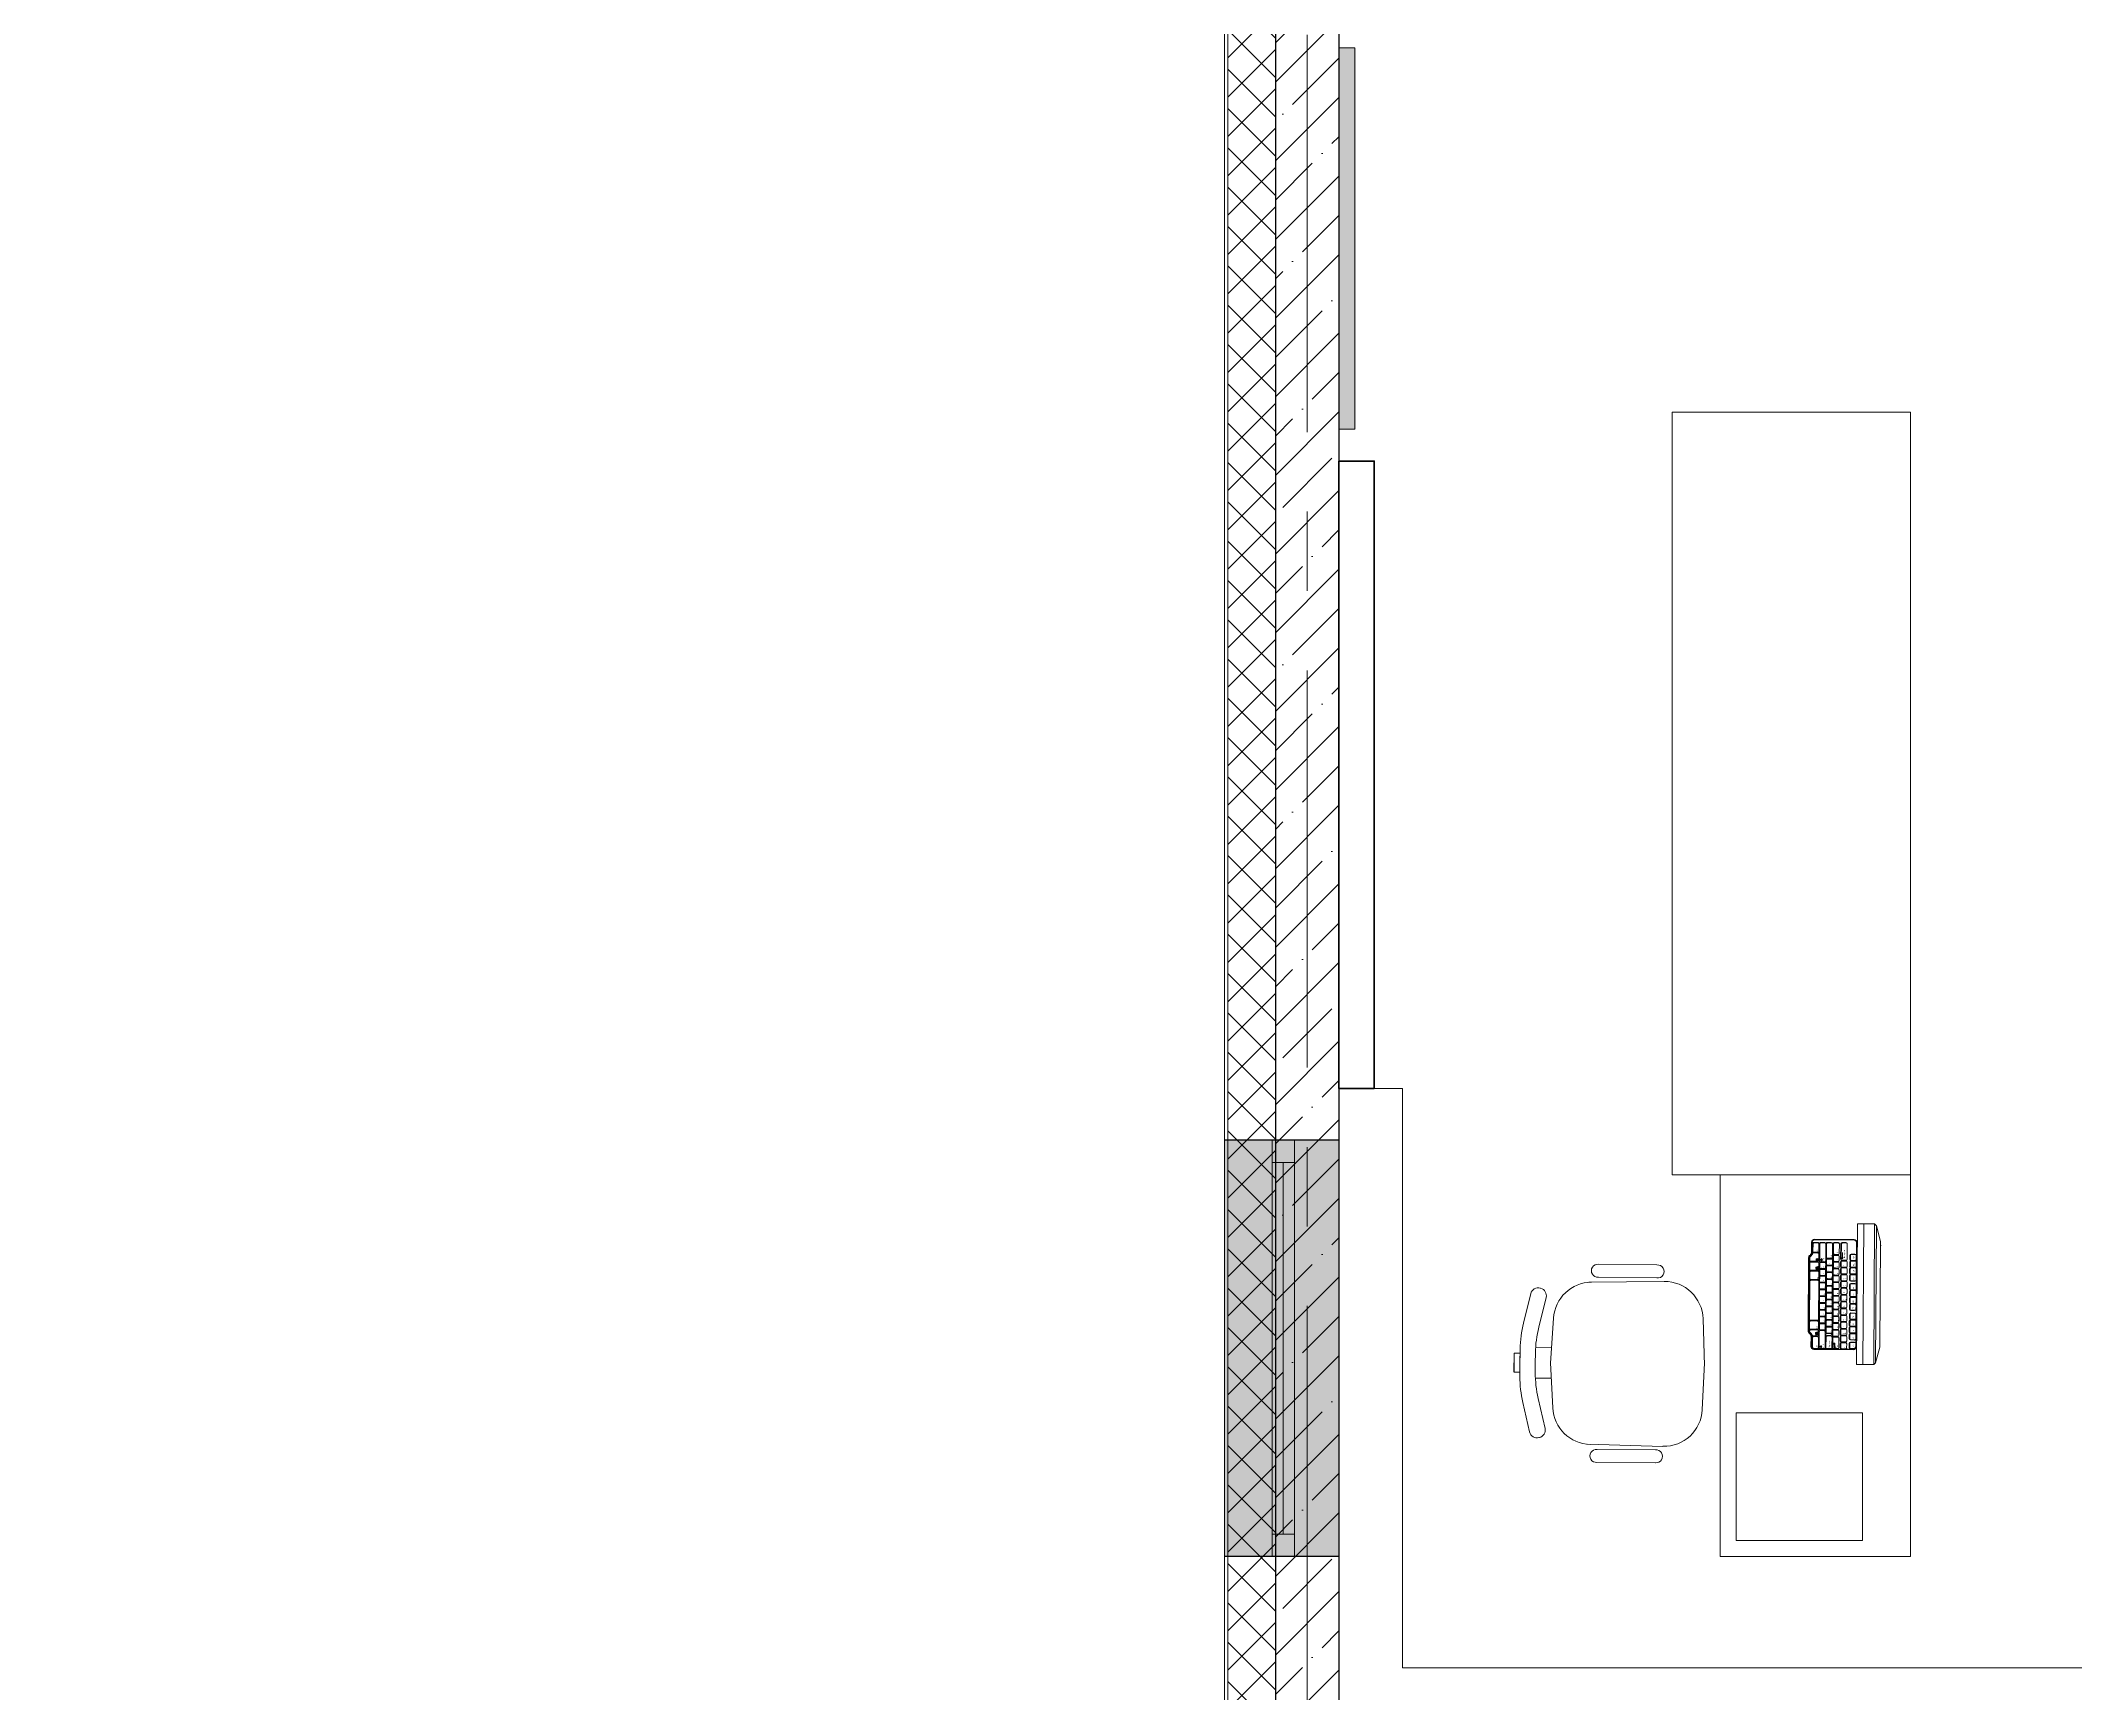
# Model space of a CAD drawing. Header units: millimetres. Extents: x -13407 to 95998, y -2719 to 109387.
# Drawn here: x 51530 to 57932, y 112 to 5313 of the extents above; entities that cross this region are included whole.
import ezdxf

# ---------------------------------------------------------------- set-up
doc = ezdxf.new("R2010")
doc.units = ezdxf.units.MM
doc.linetypes.add('CENTER', pattern=[2, 1.25, -0.25, 0.25, -0.25])
for name, color, linetype, lineweight in [('_ТХ_мебель передв', 250, 'Continuous', 13), ('АР_Навесной фасад', 5, 'Continuous', 5), ('АР_Окна БЛОК', 250, 'Continuous', 13), ('АР_Оси', 193, 'Continuous', 9), ('АР_Подоконники', 163, 'Continuous', 9), ('АР_Сущ Несущая стена', 202, 'Continuous', 30), ('АР_Утеплитель', 250, 'Continuous', 9), ('АР_Штриховка монолит', 250, 'Continuous', 9), ('ТХ_мебель передв', 250, 'Continuous', 13), ('ТХ_обор_комп принт', 30, 'Continuous', 13), ('ТХ_ОСНОВНОЙ', 103, 'Continuous', 25)]:
    doc.layers.add(name, color=color, linetype=linetype, lineweight=lineweight)
doc.layers.get('ТХ_ОСНОВНОЙ').off()
doc.styles.add('Arial 200', font='arial.ttf', dxfattribs={"height": 500})
doc.styles.add('SIMPLEX', font='simplex.shx', dxfattribs={"width": 0.85, "oblique": 7})

# ---------------------------------------------------------------- blocks, each defined once
blk = doc.blocks.new('*U199')
h = blk.add_hatch(color=253)
h.dxf.hatch_style = 1
h.paths.add_polyline_path([(-1310, -140), (0, -140), (0, 220), (-1310, 220)])
at = {"color": 253, "lineweight": 30}
for p, q in [((-1310, -140), (-1310, 220)), ((0, -140), (0, 220))]:
    blk.add_line(p, q, dxfattribs=at)
at = {"color": 253}
for p, q in [((0, 220), (-1310, 220)), ((-1310, 70), (0, 70)), ((-1240, 0), (-1240, 70)), ((-70, 0), (-70, 70)), ((-1310, 0), (0, 0)), ((-1240, 35), (-70, 35)), ((-1310, -140), (0, -140)), ((-1310, -140), (-1310, -140)), ((-1310, -140), (-1310, -140)), ((0, -140), (0, -140)), ((0, -140), (0, -140))]:
    blk.add_line(p, q, dxfattribs=at)
blk = doc.blocks.new('KEY')
at = {"color": 253}
for p, q in [((-0.2, 0), (0.2, 0)), ((-0.34, -0.54), (-0.34, -0.14)), ((-0.31, -0.5), (-0.31, -0.11)), ((-0.2, -0.61), (0.2, -0.61)), ((-0.2, -0.68), (0.2, -0.68)), ((0.31, -0.5), (0.31, -0.11)), ((0.34, -0.54), (0.34, -0.14))]:
    blk.add_line(p, q, dxfattribs=at)
for centre, radius, start, end in [((0.2, -0.11), 0.109, 360, 90), ((0.2, -0.14), 0.141, 360, 90), ((-0.2, -0.14), 0.141, 90, 180), ((-0.2, -0.54), 0.141, 180, 270), ((-0.2, -0.11), 0.109, 90, 180), ((-0.2, -0.5), 0.109, 180, 270), ((0.2, -0.5), 0.109, 270, 360), ((0.2, -0.54), 0.141, 270, 360)]:
    blk.add_arc(centre, radius, start, end, dxfattribs=at)
blk = doc.blocks.new('рншнглнг8л')
h = blk.add_hatch(color=253)
h.paths.add_polyline_path([(-575895.8, 55186.1), (-575892.8, 55184.3), (-575895.8, 55184.3)])
h.paths.add_polyline_path([(-575895.8, 55184.3), (-575892.8, 55184.3), (-575895.8, 55182.5)])
h = blk.add_hatch(color=253)
h.paths.add_polyline_path([(-575624.1, 55162.2), (-575627.2, 55160.4), (-575624.1, 55160.4)])
h.paths.add_polyline_path([(-575624.1, 55160.4), (-575627.2, 55160.4), (-575624.1, 55158.6)])
h = blk.add_hatch(color=253)
h.paths.add_polyline_path([(-575615.7, 55164.4), (-575612.7, 55162.7), (-575615.7, 55162.7)])
h.paths.add_polyline_path([(-575615.7, 55162.7), (-575612.7, 55162.7), (-575615.7, 55160.9)])
at = {"color": 253}
for p, q in [((-575997.1, 55290.7), (-576002.8, 55285.1)), ((-575559.9, 55285.1), (-576002.8, 55285.1)), ((-576002.8, 55285.1), (-576002.8, 55230.9)), ((-575559.9, 55250.9), (-576002.8, 55250.9)), ((-575947.2, 55303.5), (-575997.1, 55290.7)), ((-575565.6, 55290.7), (-575997.1, 55290.7)), ((-575615.4, 55303.5), (-575947.2, 55303.5)), ((-575565.6, 55290.7), (-575615.4, 55303.5)), ((-575559.9, 55285.1), (-575565.6, 55290.7)), ((-575559.9, 55230.9), (-575559.9, 55285.1)), ((-576002.8, 55230.9), (-575559.9, 55230.9)), ((-575953.4, 55096.7), (-575953.4, 55220.6)), ((-575951.4, 55096.7), (-575951.4, 55220.6)), ((-575616.2, 55228.2), (-575943.8, 55228.2)), ((-575943.3, 55183.3), (-575943.3, 55195.4)), ((-575942.4, 55184.3), (-575942.4, 55196.3)), ((-575891.1, 55199.6), (-575939, 55199.6)), ((-575895.8, 55182.5), (-575895.8, 55186.1)), ((-575895.8, 55186.1), (-575892.8, 55184.3)), ((-575887.8, 55184.3), (-575887.8, 55196.3)), ((-575886.8, 55183.3), (-575886.8, 55195.4)), ((-575630.1, 55211.8), (-575630.1, 55223.9)), ((-575629.1, 55212.8), (-575629.1, 55224.8)), ((-575625.8, 55228.2), (-575616.1, 55228.2)), ((-575625.8, 55209.5), (-575613.7, 55209.5)), ((-575625.8, 55207.5), (-575613.7, 55207.5)), ((-575610.4, 55212.8), (-575610.4, 55222.5)), ((-575609.4, 55211.8), (-575609.4, 55221.5)), ((-575608.6, 55096.7), (-575608.6, 55220.6)), ((-575606.7, 55096.7), (-575606.7, 55220.6)), ((-575943.3, 55158.3), (-575943.3, 55170.4)), ((-575943.3, 55136.9), (-575943.3, 55149)), ((-575943.3, 55115.5), (-575943.3, 55127.6)), ((-575942.4, 55159.3), (-575942.4, 55171.3)), ((-575942.4, 55137.9), (-575942.4, 55149.9)), ((-575942.4, 55116.5), (-575942.4, 55128.5)), ((-575891.1, 55180.9), (-575939, 55180.9)), ((-575891.1, 55179), (-575939, 55179)), ((-575908.9, 55174.7), (-575939, 55174.7)), ((-575908.9, 55156), (-575939, 55156)), ((-575908.9, 55154), (-575939, 55154)), ((-575897.2, 55153.3), (-575939, 55153.3)), ((-575897.2, 55134.5), (-575939, 55134.5)), ((-575897.2, 55132.6), (-575939, 55132.6)), ((-575886.1, 55131.9), (-575939, 55131.9)), ((-575892.8, 55184.3), (-575912.1, 55184.3)), ((-575905.6, 55159.3), (-575905.6, 55171.3)), ((-575904.7, 55158.3), (-575904.7, 55170.4)), ((-575892.8, 55184.3), (-575895.8, 55182.5)), ((-575893.9, 55137.9), (-575893.9, 55149.9)), ((-575892.9, 55136.9), (-575892.9, 55149)), ((-575888.8, 55121.7), (-575892.5, 55118.4)), ((-575885, 55118.4), (-575888.8, 55121.7)), ((-575882.8, 55116.5), (-575882.8, 55128.5)), ((-575881.9, 55115.5), (-575881.9, 55127.6)), ((-575667, 55115.5), (-575667, 55127.6)), ((-575666.1, 55116.5), (-575666.1, 55128.5)), ((-575612.9, 55131.9), (-575662.7, 55131.9)), ((-575656.6, 55136.9), (-575656.6, 55149)), ((-575612.9, 55153.3), (-575652.3, 55153.3)), ((-575612.9, 55132.6), (-575652.3, 55132.6)), ((-575650.4, 55136.9), (-575650.4, 55149)), ((-575649.5, 55137.9), (-575649.5, 55149.9)), ((-575647, 55158.3), (-575647, 55170.4)), ((-575646.1, 55159.3), (-575646.1, 55171.3)), ((-575612.9, 55134.5), (-575646.1, 55134.5)), ((-575612.9, 55174.7), (-575642.8, 55174.7)), ((-575612.9, 55156), (-575642.8, 55156)), ((-575612.9, 55154), (-575642.8, 55154)), ((-575627.2, 55162.5), (-575627.2, 55158.5)), ((-575624.1, 55162.2), (-575627.2, 55160.4)), ((-575627.2, 55160.4), (-575613.4, 55160.4)), ((-575627.2, 55160.4), (-575624.1, 55158.6)), ((-575612.7, 55162.7), (-575626.8, 55162.7)), ((-575624.1, 55158.6), (-575624.1, 55162.2)), ((-575615.5, 55121.7), (-575619.2, 55118.4)), ((-575615.7, 55160.9), (-575615.7, 55164.4)), ((-575615.7, 55164.4), (-575612.7, 55162.7)), ((-575612.7, 55162.7), (-575615.7, 55160.9)), ((-575611.8, 55118.4), (-575615.5, 55121.7)), ((-575612.7, 55160.6), (-575612.7, 55164.9)), ((-575609.6, 55159.3), (-575609.6, 55171.3)), ((-575609.6, 55137.9), (-575609.6, 55149.9)), ((-575609.6, 55116.5), (-575609.6, 55128.5)), ((-575608.6, 55158.3), (-575608.6, 55170.4)), ((-575608.6, 55136.9), (-575608.6, 55149)), ((-575608.6, 55115.5), (-575608.6, 55127.6)), ((-575943.8, 55089.1), (-575911.8, 55089.1)), ((-575943.8, 55087.2), (-575911.8, 55087.2)), ((-575943.3, 55094.1), (-575943.3, 55106.2)), ((-575942.4, 55095.1), (-575942.4, 55107.1)), ((-575886.1, 55113.1), (-575939, 55113.1)), ((-575886.1, 55111.2), (-575939, 55111.2)), ((-575916.1, 55110.5), (-575939, 55110.5)), ((-575916.1, 55091.7), (-575939, 55091.7)), ((-575916.1, 55089.8), (-575939, 55089.8)), ((-575912.7, 55095.1), (-575912.7, 55107.1)), ((-575911.8, 55094.1), (-575911.8, 55106.2)), ((-575911.2, 55091.1), (-575911.2, 55106.2)), ((-575910.2, 55092.8), (-575910.2, 55107.1)), ((-575887.5, 55110.5), (-575906.9, 55110.5)), ((-575887.5, 55082.3), (-575895.6, 55082.3)), ((-575887.5, 55080.3), (-575895.6, 55080.3)), ((-575664.5, 55080), (-575895.6, 55080)), ((-575664.5, 55078.1), (-575895.6, 55078.1)), ((-575890.9, 55106.4), (-575893.2, 55105.3)), ((-575893.2, 55105.3), (-575892.3, 55105.1)), ((-575892.3, 55105.1), (-575893.1, 55104)), ((-575892.8, 55103.7), (-575893.1, 55104)), ((-575892.8, 55103.7), (-575891.9, 55104.8)), ((-575892.5, 55118.4), (-575889.6, 55118.6)), ((-575891.9, 55104.8), (-575891.5, 55104.1)), ((-575886.3, 55108.9), (-575891.8, 55108.9)), ((-575891.8, 55108.9), (-575891.8, 55101.7)), ((-575886.3, 55107.2), (-575891.8, 55107.2)), ((-575886.3, 55105.5), (-575891.8, 55105.5)), ((-575891.8, 55101.7), (-575886.3, 55101.7)), ((-575891.5, 55104.1), (-575890.9, 55106.4)), ((-575887.1, 55108.1), (-575890.9, 55108.1)), ((-575887.1, 55106.4), (-575890.9, 55106.4)), ((-575887.1, 55104.6), (-575890.9, 55104.6)), ((-575887.1, 55102.9), (-575890.9, 55102.9)), ((-575889.6, 55118.6), (-575889.6, 55114.7)), ((-575887.9, 55114.7), (-575889.6, 55114.7)), ((-575887.9, 55114.7), (-575887.9, 55118.6)), ((-575887.9, 55118.6), (-575885, 55118.4)), ((-575886.3, 55101.7), (-575886.3, 55108.9)), ((-575884.2, 55085.6), (-575884.2, 55107.1)), ((-575883.3, 55084.6), (-575883.3, 55106.2)), ((-575882.6, 55084.7), (-575882.6, 55106.2)), ((-575881.6, 55085.6), (-575881.6, 55107.1)), ((-575859, 55110.5), (-575878.3, 55110.5)), ((-575859, 55082.3), (-575878.3, 55082.3)), ((-575859, 55080.4), (-575878.3, 55080.4)), ((-575868.2, 55108.4), (-575865.8, 55101.7)), ((-575863.9, 55108.4), (-575861.4, 55101.7)), ((-575857.1, 55101.7), (-575859.5, 55108.4)), ((-575855.7, 55085.6), (-575855.7, 55107.1)), ((-575854.7, 55084.7), (-575854.7, 55106.2)), ((-575854, 55084.7), (-575854, 55106.2)), ((-575853.1, 55085.6), (-575853.1, 55107.1)), ((-575830.5, 55110.5), (-575849.7, 55110.5)), ((-575830.5, 55082.3), (-575849.7, 55082.3)), ((-575830.5, 55080.4), (-575849.7, 55080.4)), ((-575827.1, 55085.6), (-575827.1, 55107.1)), ((-575826.2, 55084.7), (-575826.2, 55106.2)), ((-575825.2, 55084.7), (-575825.2, 55106.2)), ((-575824.3, 55085.6), (-575824.3, 55107.1)), ((-575702.1, 55110.5), (-575820.9, 55110.5)), ((-575702.1, 55082.3), (-575820.9, 55082.3)), ((-575702.1, 55080.4), (-575820.9, 55080.4)), ((-575698.7, 55085.6), (-575698.7, 55107.1)), ((-575697.8, 55084.7), (-575697.8, 55106.2)), ((-575697.1, 55084.7), (-575697.1, 55106.2)), ((-575696.1, 55085.6), (-575696.1, 55107.1)), ((-575673.5, 55110.5), (-575692.8, 55110.5)), ((-575673.5, 55082.3), (-575692.8, 55082.3)), ((-575673.5, 55080.4), (-575692.8, 55080.4)), ((-575670.2, 55085.6), (-575670.2, 55107.1)), ((-575669.2, 55084.7), (-575669.2, 55106.2)), ((-575668.9, 55084.6), (-575668.9, 55106.2)), ((-575667.9, 55085.6), (-575667.9, 55107.1)), ((-575664.6, 55110.5), (-575653.2, 55110.5)), ((-575664.6, 55082.3), (-575664.5, 55082.3)), ((-575664.6, 55080.3), (-575664.5, 55080.3)), ((-575612.9, 55113.1), (-575662.7, 55113.1)), ((-575612.9, 55111.2), (-575662.7, 55111.2)), ((-575662.4, 55108.4), (-575660, 55101.7)), ((-575658, 55108.4), (-575655.6, 55101.7)), ((-575651.3, 55101.7), (-575653.7, 55108.4)), ((-575649.9, 55092.8), (-575649.9, 55107.1)), ((-575648.9, 55091.1), (-575648.9, 55106.2)), ((-575616.2, 55089.1), (-575648.3, 55089.1)), ((-575616.2, 55087.2), (-575648.3, 55087.2)), ((-575647.9, 55094.1), (-575647.9, 55106.2)), ((-575647, 55095.1), (-575647, 55107.1)), ((-575612.9, 55110.5), (-575643.7, 55110.5)), ((-575615.3, 55091.7), (-575643.7, 55091.7)), ((-575616.2, 55089.8), (-575643.7, 55089.8)), ((-575619.2, 55118.4), (-575616.4, 55118.6)), ((-575616.4, 55118.6), (-575616.4, 55114.7)), ((-575614.7, 55114.7), (-575616.4, 55114.7)), ((-575614.7, 55118.6), (-575611.8, 55118.4)), ((-575614.7, 55114.7), (-575614.7, 55118.6)), ((-575609.6, 55097.5), (-575609.6, 55107.1)), ((-575608.6, 55097.5), (-575608.6, 55106.2))]:
    blk.add_line(p, q, dxfattribs=at)
for points in [[(-575934, 55303.5), (-575934.9, 55306.2)], [(-575616.2, 55230.1), (-575943.8, 55230.1)]]:
    blk.add_lwpolyline(points, dxfattribs=at)
for centre, major_axis, start_param, end_param in [((-575943.8, 55220.6), (-6.74, -6.74), 3.926991, 5.497787), ((-575943.8, 55220.6), (-5.39, -5.39), 3.926991, 5.497787), ((-575943.8, 55096.7), (-6.74, 6.74), 0.785398, 2.356194), ((-575943.8, 55096.7), (-5.39, 5.39), 0.785398, 2.356194), ((-575911.8, 55077.6), (-8.08, -8.08), 2.907036, 3.926991), ((-575911.8, 55077.6), (-6.74, -6.74), 2.907036, 3.926991), ((-575895.6, 55087.6), (-6.74, -6.74), -0.234557, 0.785398), ((-575895.6, 55087.6), (-5.39, 5.39), 1.336239, 2.356194)]:
    blk.add_ellipse(centre, major_axis=major_axis, ratio=1, start_param=start_param, end_param=end_param, dxfattribs=at)
at = {"color": 253, "extrusion": (0, 0, -1)}
for centre, major_axis, ratio, start_param, end_param in [((-575939, 55195.4), (3.03, -3.03), 1, 2.356194, 3.926991), ((-575939, 55196.3), (2.36, -2.36), 1, 2.356194, 3.926991), ((-575891.1, 55196.3), (2.36, 2.36), 1, 5.497787, 7.068583), ((-575891.1, 55195.4), (3.03, -3.03), 1, 3.926991, 5.497787), ((-575625.8, 55223.9), (3.03, 3.03), 1, 3.926991, 5.497787), ((-575625.8, 55211.8), (3.03, -3.03), 1, 0.785398, 2.356194), ((-575625.8, 55224.8), (2.36, 2.36), 1, 3.926991, 5.497787), ((-575625.8, 55212.8), (2.36, -2.36), 1, 0.785398, 2.356194), ((-575616.2, 55220.6), (6.74, -6.74), 1, 3.926991, 5.497787), ((-575616.2, 55220.6), (5.39, -5.39), 1, 3.926991, 5.497787), ((-575616.1, 55221.5), (4.72, 4.72), 1, 5.497787, 7.068583), ((-575616.1, 55222.5), (4.04, -4.04), 1, 3.926991, 5.497787), ((-575613.7, 55212.8), (2.36, -2.36), 1, -0.785398, 0.785398), ((-575613.7, 55211.8), (3.03, 3.03), 1, 0.785398, 2.356194), ((-575939, 55183.3), (3.03, 3.03), 1, 2.356194, 3.926991), ((-575939, 55170.4), (3.03, -3.03), 1, 2.356194, 3.926991), ((-575939, 55158.3), (3.03, 3.03), 1, 2.356194, 3.926991), ((-575939, 55149), (3.03, -3.03), 1, 2.356194, 3.926991), ((-575939, 55136.9), (3.03, 3.03), 1, 2.356194, 3.926991), ((-575939, 55127.6), (3.03, -3.03), 1, 2.356194, 3.926991), ((-575939, 55184.3), (2.36, 2.36), 1, 2.356194, 3.926991), ((-575939, 55171.3), (2.36, -2.36), 1, 2.356194, 3.926991), ((-575939, 55159.3), (2.36, 2.36), 1, 2.356194, 3.926991), ((-575939, 55149.9), (2.36, -2.36), 1, 2.356194, 3.926991), ((-575939, 55137.9), (2.36, 2.36), 1, 2.356194, 3.926991), ((-575939, 55128.5), (2.36, -2.36), 1, 2.356194, 3.926991), ((-575908.9, 55171.3), (2.36, 2.36), 1, 5.497787, 7.068583), ((-575908.9, 55170.4), (3.03, 3.03), 1, 5.497787, 7.068583), ((-575908.9, 55159.3), (2.36, -2.36), 1, -0.785398, 0.785398), ((-575908.9, 55158.3), (3.03, -3.03), 1, -0.785398, 0.785398), ((-575897.2, 55149.9), (2.36, 2.36), 1, 5.497787, 7.068583), ((-575897.2, 55149), (3.03, 3.03), 1, 5.497787, 7.068583), ((-575897.2, 55137.9), (2.36, -2.36), 1, -0.785398, 0.785398), ((-575897.2, 55136.9), (3.03, -3.03), 1, -0.785398, 0.785398), ((-575891.1, 55184.3), (2.36, -2.36), 1, -0.785398, 0.785398), ((-575891.1, 55183.3), (3.03, 3.03), 1, 0.785398, 2.356194), ((-575886.1, 55128.5), (2.36, 2.36), 1, 5.497787, 7.068583), ((-575886.1, 55127.6), (3.03, -3.03), 1, 3.926991, 5.497787), ((-575662.7, 55127.6), (3.03, 3.03), 1, 3.926991, 5.497787), ((-575662.7, 55128.5), (2.36, -2.36), 1, 2.356194, 3.926991), ((-575652.3, 55149), (3.03, 3.03), 1, 3.926991, 5.497787), ((-575652.3, 55136.9), (3.03, -3.03), 1, 0.785398, 2.356194), ((-575646.1, 55149), (3.03, 3.03), 1, 3.926991, 5.497787), ((-575646.1, 55136.9), (3.03, -3.03), 1, 0.785398, 2.356194), ((-575646.1, 55149.9), (2.36, -2.36), 1, 2.356194, 3.926991), ((-575646.1, 55137.9), (2.36, 2.36), 1, 2.356194, 3.926991), ((-575642.8, 55170.4), (3.03, 3.03), 1, 3.926991, 5.497787), ((-575642.8, 55158.3), (3.03, -3.03), 1, 0.785398, 2.356194), ((-575642.8, 55171.3), (2.36, 2.36), 1, 3.926991, 5.497787), ((-575642.8, 55159.3), (2.36, -2.36), 1, 0.785398, 2.356194), ((-575612.9, 55171.3), (2.36, -2.36), 1, 3.926991, 5.497787), ((-575612.9, 55170.4), (3.03, -3.03), 1, 3.926991, 5.497787), ((-575612.9, 55159.3), (2.36, 2.36), 1, 0.785398, 2.356194), ((-575612.9, 55158.3), (3.03, 3.03), 1, 0.785398, 2.356194), ((-575612.9, 55149.9), (2.36, -2.36), 1, 3.926991, 5.497787), ((-575612.9, 55149), (3.03, -3.03), 1, 3.926991, 5.497787), ((-575612.9, 55137.9), (2.36, 2.36), 1, 0.785398, 2.356194), ((-575612.9, 55136.9), (3.03, 3.03), 1, 0.785398, 2.356194), ((-575612.9, 55128.5), (2.36, -2.36), 1, 3.926991, 5.497787), ((-575612.9, 55127.6), (3.03, -3.03), 1, 3.926991, 5.497787), ((-575939, 55115.5), (3.03, 3.03), 1, 2.356194, 3.926991), ((-575939, 55106.2), (3.03, -3.03), 1, 2.356194, 3.926991), ((-575939, 55094.1), (3.03, 3.03), 1, 2.356194, 3.926991), ((-575939, 55116.5), (2.36, 2.36), 1, 2.356194, 3.926991), ((-575939, 55107.1), (2.36, -2.36), 1, 2.356194, 3.926991), ((-575939, 55095.1), (2.36, 2.36), 1, 2.356194, 3.926991), ((-575916.1, 55107.1), (2.36, -2.36), 1, 3.926991, 5.497787), ((-575916.1, 55106.2), (3.03, -3.03), 1, 3.926991, 5.497787), ((-575916.1, 55095.1), (2.36, 2.36), 1, 0.785398, 2.356194), ((-575916.1, 55094.1), (3.03, 3.03), 1, 0.785398, 2.356194), ((-575911.8, 55077.6), (8.08, 8.08), 1, 5.497787, 6.517742), ((-575911.8, 55077.6), (6.74, -6.74), 1, 3.926991, 4.946946), ((-575906.9, 55106.2), (3.03, 3.03), 1, 3.926991, 5.497787), ((-575909.2, 55091.1), (1.35, -1.35), 1, 0.971859, 2.356194), ((-575906.9, 55107.1), (2.36, 2.36), 1, 3.926991, 5.497787), ((-575908.3, 55092.8), (1.35, -1.35), 1, 1.011126, 2.356194), ((-575911.8, 55077.6), (8.33, 8.33), 1, 5.684248, 6.517742), ((-575911.8, 55077.6), (9.68, -9.68), 1, 4.152719, 4.946946), ((-575895.6, 55087.6), (6.74, 6.74), 1, 2.356194, 3.37615), ((-575895.6, 55087.6), (5.39, 5.39), 1, 2.356194, 3.37615), ((-575895.6, 55087.6), (5.14, 5.14), 1, 2.356194, 3.37615), ((-575895.6, 55087.6), (3.79, 3.79), 1, 2.356194, 3.37615), ((-575887.5, 55107.1), (2.36, 2.36), 1, 5.497787, 7.068583), ((-575887.5, 55106.2), (3.03, 3.03), 1, 5.497787, 7.068583), ((-575887.5, 55085.6), (2.36, -2.36), 1, -0.785398, 0.785398), ((-575887.5, 55084.6), (3.03, -3.03), 1, -0.785398, 0.785398), ((-575886.1, 55116.5), (2.36, -2.36), 1, -0.785398, 0.785398), ((-575886.1, 55115.5), (3.03, 3.03), 1, 0.785398, 2.356194), ((-575878.3, 55106.2), (3.03, 3.03), 1, 3.926991, 5.497787), ((-575878.3, 55084.7), (3.03, -3.03), 1, 0.785398, 2.356194), ((-575878.3, 55107.1), (2.36, 2.36), 1, 3.926991, 5.497787), ((-575878.3, 55085.6), (2.36, -2.36), 1, 0.785398, 2.356194), ((-575866, 55108.4), (2.17, 0), 0.316309, 0, 3.141593), ((-575864.8, 55105), (2.17, 0), 0.316309, 0, 3.141593), ((-575863.6, 55101.7), (2.17, 0), 0.316309, 0, 3.141593), ((-575861.7, 55108.4), (2.17, 0), 0.316309, 3.141593, 6.283185), ((-575860.5, 55105), (2.17, 0), 0.316309, 3.141593, 6.283185), ((-575859.3, 55101.7), (2.17, 0), 0.316309, 3.141593, 6.283185), ((-575859, 55107.1), (2.36, 2.36), 1, 5.497787, 7.068583), ((-575859, 55106.2), (3.03, -3.03), 1, 3.926991, 5.497787), ((-575859, 55085.6), (2.36, -2.36), 1, -0.785398, 0.785398), ((-575859, 55084.7), (3.03, 3.03), 1, 0.785398, 2.356194), ((-575849.7, 55106.2), (3.03, 3.03), 1, 3.926991, 5.497787), ((-575849.7, 55084.7), (3.03, -3.03), 1, 0.785398, 2.356194), ((-575849.7, 55107.1), (2.36, -2.36), 1, 2.356194, 3.926991), ((-575849.7, 55085.6), (2.36, 2.36), 1, 2.356194, 3.926991), ((-575830.5, 55107.1), (2.36, -2.36), 1, 3.926991, 5.497787), ((-575830.5, 55106.2), (3.03, -3.03), 1, 3.926991, 5.497787), ((-575830.5, 55085.6), (2.36, 2.36), 1, 0.785398, 2.356194), ((-575830.5, 55084.7), (3.03, 3.03), 1, 0.785398, 2.356194), ((-575820.9, 55106.2), (3.03, 3.03), 1, 3.926991, 5.497787), ((-575820.9, 55084.7), (3.03, -3.03), 1, 0.785398, 2.356194), ((-575820.9, 55107.1), (2.36, -2.36), 1, 2.356194, 3.926991), ((-575820.9, 55085.6), (2.36, 2.36), 1, 2.356194, 3.926991), ((-575702.1, 55107.1), (2.36, 2.36), 1, 5.497787, 7.068583), ((-575702.1, 55106.2), (3.03, -3.03), 1, 3.926991, 5.497787), ((-575702.1, 55085.6), (2.36, -2.36), 1, -0.785398, 0.785398), ((-575702.1, 55084.7), (3.03, 3.03), 1, 0.785398, 2.356194), ((-575692.8, 55106.2), (3.03, 3.03), 1, 3.926991, 5.497787), ((-575692.8, 55084.7), (3.03, -3.03), 1, 0.785398, 2.356194), ((-575692.8, 55107.1), (2.36, -2.36), 1, 2.356194, 3.926991), ((-575692.8, 55085.6), (2.36, 2.36), 1, 2.356194, 3.926991), ((-575673.5, 55107.1), (2.36, -2.36), 1, 3.926991, 5.497787), ((-575673.5, 55106.2), (3.03, -3.03), 1, 3.926991, 5.497787), ((-575673.5, 55085.6), (2.36, 2.36), 1, 0.785398, 2.356194), ((-575673.5, 55084.7), (3.03, 3.03), 1, 0.785398, 2.356194), ((-575664.6, 55106.2), (3.03, 3.03), 1, 3.926991, 5.497787), ((-575664.6, 55084.6), (3.03, -3.03), 1, 0.785398, 2.356194), ((-575664.6, 55107.1), (2.36, -2.36), 1, 2.356194, 3.926991), ((-575664.6, 55085.6), (2.36, 2.36), 1, 2.356194, 3.926991), ((-575662.7, 55115.5), (3.03, -3.03), 1, 0.785398, 2.356194), ((-575662.7, 55116.5), (2.36, 2.36), 1, 2.356194, 3.926991), ((-575664.5, 55087.6), (3.79, -3.79), 1, -0.234557, 0.785398), ((-575664.5, 55087.6), (5.14, -5.14), 1, -0.234557, 0.785398), ((-575664.5, 55087.6), (5.39, 5.39), 1, 1.336239, 2.356194), ((-575664.5, 55087.6), (6.74, -6.74), 1, -0.234557, 0.785398), ((-575660.2, 55108.4), (2.17, 0), 0.316309, 0, 3.141593), ((-575659, 55105), (2.17, 0), 0.316309, 0, 3.141593), ((-575657.8, 55101.7), (2.17, 0), 0.316309, 0, 3.141593), ((-575648.3, 55077.6), (9.68, 9.68), 1, 4.477832, 5.272059), ((-575648.3, 55077.6), (8.33, -8.33), 1, 2.907036, 3.74053), ((-575655.9, 55108.4), (2.17, 0), 0.316309, 3.141593, 6.283185), ((-575648.3, 55077.6), (8.08, -8.08), 1, 2.907036, 3.926991), ((-575654.7, 55105), (2.17, 0), 0.316309, 3.141593, 6.283185), ((-575648.3, 55077.6), (6.74, -6.74), 1, 2.907036, 3.926991), ((-575653.5, 55101.7), (2.17, 0), 0.316309, 3.141593, 6.283185), ((-575653.2, 55107.1), (2.36, -2.36), 1, 3.926991, 5.497787), ((-575653.2, 55106.2), (3.03, -3.03), 1, 3.926991, 5.497787), ((-575651.8, 55092.8), (1.35, 1.35), 1, 0.785398, 2.130466), ((-575650.8, 55091.1), (1.35, 1.35), 1, 0.785398, 2.169734), ((-575643.7, 55106.2), (3.03, 3.03), 1, 3.926991, 5.497787), ((-575643.7, 55094.1), (3.03, -3.03), 1, 0.785398, 2.356194), ((-575643.7, 55107.1), (2.36, -2.36), 1, 2.356194, 3.926991), ((-575643.7, 55095.1), (2.36, 2.36), 1, 2.356194, 3.926991), ((-575616.2, 55097.5), (5.39, 5.39), 1, 0.785398, 2.356194), ((-575616.2, 55096.7), (6.74, 6.74), 1, 0.785398, 2.356194), ((-575616.2, 55096.7), (5.39, 5.39), 1, 0.785398, 2.356194), ((-575615.3, 55097.5), (4.04, 4.04), 1, 0.785398, 2.356194), ((-575612.9, 55116.5), (2.36, 2.36), 1, 0.785398, 2.356194), ((-575612.9, 55115.5), (3.03, 3.03), 1, 0.785398, 2.356194), ((-575612.9, 55107.1), (2.36, -2.36), 1, 3.926991, 5.497787), ((-575612.9, 55106.2), (3.03, -3.03), 1, 3.926991, 5.497787)]:
    blk.add_ellipse(centre, major_axis=major_axis, ratio=ratio, start_param=start_param, end_param=end_param, dxfattribs=at)
at = {"color": 253}
for points in [[(-575627.2, 55160.4), (-575627.2, 55160.4), (-575627.2, 55160.4)], [(-575612.7, 55162.7), (-575612.7, 55162.7), (-575612.7, 55162.7)]]:
    blk.add_solid(points, dxfattribs=at)
at = {"color": 253, "xscale": -30.48000000044703, "yscale": 30.48000000044703, "zscale": 60.96}
for p in [(-575897.1, 55228.2), (-575875.7, 55228.2), (-575875.7, 55199.6), (-575854.3, 55228.2), (-575854.3, 55199.6), (-575832.9, 55228.2), (-575832.9, 55199.6), (-575811.5, 55199.6), (-575804.4, 55228.2), (-575790.1, 55199.6), (-575783, 55228.2), (-575768.7, 55199.6), (-575761.6, 55228.2), (-575747.3, 55199.6), (-575740.2, 55228.2), (-575725.9, 55199.6), (-575711.7, 55228.2), (-575704.5, 55199.6), (-575690.3, 55228.2), (-575683.1, 55199.6), (-575668.9, 55228.2), (-575661.7, 55199.6), (-575647.5, 55228.2), (-575640.3, 55199.6), (-575618.9, 55199.6), (-575893.6, 55174.7), (-575881.9, 55153.3), (-575872.2, 55174.7), (-575870.8, 55131.9), (-575860.5, 55153.3), (-575850.8, 55174.7), (-575849.4, 55131.9), (-575839.1, 55153.3), (-575829.4, 55174.7), (-575828, 55131.9), (-575817.6, 55153.3), (-575808, 55174.7), (-575806.6, 55131.9), (-575796.2, 55153.3), (-575786.6, 55174.7), (-575785.2, 55131.9), (-575774.8, 55153.3), (-575765.2, 55174.7), (-575763.8, 55131.9), (-575753.4, 55153.3), (-575743.8, 55174.7), (-575742.4, 55131.9), (-575732, 55153.3), (-575722.4, 55174.7), (-575721, 55131.9), (-575710.6, 55153.3), (-575701, 55174.7), (-575699.6, 55131.9), (-575689.2, 55153.3), (-575679.6, 55174.7), (-575678.2, 55131.9), (-575667.8, 55153.3), (-575658.2, 55174.7)]:
    blk.add_blockref('KEY', p, dxfattribs=at)
at = {"color": 253}
for s, height, style, p in [('Backspace', 3.81, 'Arial 200', (-575894.9, 55192.4)), ('F12', 3.81, 'Arial 200', (-575891.1, 55221.9)), ('F11', 3.81, 'Arial 200', (-575869.7, 55221.9)), ('+', 3.81, 'Arial 200', (-575870.7, 55196.4)), ('=', 3.81, 'Arial 200', (-575870.6, 55188)), ('F10', 3.81, 'Arial 200', (-575848.3, 55221.9)), ('_', 3.81, 'Arial 200', (-575848.5, 55195.3)), ('-', 3.81, 'Arial 200', (-575848.9, 55186.8)), ('F9', 3.81, 'Arial 200', (-575826.9, 55221.9)), (')', 3.81, 'Arial 200', (-575828.3, 55197.4)), ('0', 3.81, 'Arial 200', (-575827.1, 55191)), ('(', 3.81, 'Arial 200', (-575806.9, 55197.4)), ('9', 3.81, 'Arial 200', (-575805.7, 55191)), ('F8', 3.81, 'Arial 200', (-575798.4, 55221.9)), ('8', 3.81, 'Arial 200', (-575784.3, 55191)), ('*', 3.81, 'Arial 200', (-575784.8, 55194.1)), ('F7', 3.81, 'Arial 200', (-575777, 55221.9)), ('&', 3.81, 'Arial 200', (-575762.5, 55197.3)), ('7', 3.81, 'Arial 200', (-575762.9, 55191)), ('F6', 3.81, 'Arial 200', (-575755.6, 55221.9)), ('^ ', 3.81, 'Arial 200', (-575742.1, 55194.9)), ('6', 3.81, 'Arial 200', (-575741.5, 55191)), ('F5', 3.81, 'Arial 200', (-575734.2, 55221.8)), ('%', 3.81, 'Arial 200', (-575719.7, 55197.2)), ('5', 3.81, 'Arial 200', (-575720.1, 55191)), ('F4', 3.81, 'Arial 200', (-575705.6, 55221.9)), ('4', 3.81, 'Arial 200', (-575698.7, 55191.1)), ('$', 3.81, 'Arial 200', (-575698.3, 55198.1)), ('F3', 3.81, 'Arial 200', (-575684.2, 55221.9)), ('3', 3.81, 'Arial 200', (-575677.3, 55191)), ('#', 3.81, 'Arial 200', (-575676.9, 55198.3)), ('F2', 3.81, 'Arial 200', (-575662.8, 55221.9)), ('@', 3.81, 'Arial 200', (-575655.5, 55196.3)), ('2', 3.81, 'Arial 200', (-575655.9, 55191.1)), ('F1', 3.81, 'Arial 200', (-575641.4, 55221.9)), ('1', 3.81, 'Arial 200', (-575634.5, 55191.1)), ('!', 3.81, 'Arial 200', (-575635.3, 55197.6)), ('Esc', 3.81, 'Arial 200', (-575614.6, 55221.9)), ('~', 3.81, 'Arial 200', (-575612.2, 55194.6)), ('|', 3.81, 'Arial 200', (-575910.3, 55170.2)), ('\\', 3.81, 'Arial 200', (-575909.6, 55163.1)), ('Enter', 3.81, 'Arial 200', (-575896.7, 55150.9)), ('Shift', 3.81, 'Arial 200', (-575883.2, 55127.8)), ('}', 3.81, 'Arial 200', (-575887.8, 55170.5)), (']', 3.81, 'Arial 200', (-575886.8, 55162.6)), ('"', 3.81, 'Arial 200', (-575876, 55148.1)), ("'", 3.81, 'Arial 200', (-575876.8, 55137.1)), ('{', 3.81, 'Arial 200', (-575866.3, 55170.5)), ('?', 3.81, 'Arial 200', (-575864.3, 55127.6)), ('[', 3.81, 'Arial 200', (-575865.4, 55162.6)), (';', 3.81, 'Arial 200', (-575854.7, 55140.2)), (':', 3.81, 'Arial 200', (-575854.6, 55149.5)), ('P', 3.81, 'Arial 200', (-575844.5, 55172.5)), ('>', 3.81, 'Arial 200', (-575843.5, 55127.5)), ('L', 3.81, 'Arial 200', (-575833.8, 55151.9)), ('O', 3.81, 'Arial 200', (-575823.1, 55172.5)), ('<', 3.81, 'Arial 200', (-575822.1, 55127.5)), ('K', 3.81, 'Arial 200', (-575812.4, 55151.9)), ('M', 3.81, 'Arial 200', (-575801.4, 55130.5)), ('I', 3.81, 'Arial 200', (-575803.7, 55172.5)), ('J', 3.81, 'Arial 200', (-575791, 55151.8)), ('U', 3.81, 'Arial 200', (-575781.2, 55172.4)), ('N', 3.81, 'Arial 200', (-575780, 55130.5)), ('H', 3.81, 'Arial 200', (-575769.6, 55151.9)), ('Y', 3.81, 'Arial 200', (-575760.1, 55172.5)), ('B', 3.81, 'Arial 200', (-575758.6, 55130.5)), ('G', 3.81, 'Arial 200', (-575748.2, 55151.9)), ('T', 3.81, 'Arial 200', (-575739.8, 55172.5)), ('V', 3.81, 'Arial 200', (-575737.2, 55130.5)), ('F', 2.38, 'SIMPLEX', (-575726.8, 55150.4)), ('R', 3.81, 'Arial 200', (-575717.5, 55172.5)), ('C', 3.81, 'Arial 200', (-575715.8, 55130.5)), ('D', 3.81, 'Arial 200', (-575705.4, 55151.9)), ('E', 3.81, 'Arial 200', (-575696.1, 55172.5)), ('X', 3.81, 'Arial 200', (-575694.4, 55130.5)), ('S', 3.81, 'Arial 200', (-575684, 55151.9)), ('W', 3.81, 'Arial 200', (-575675.6, 55172.5)), ('Z', 3.81, 'Arial 200', (-575673, 55130.5)), ('A', 3.81, 'Arial 200', (-575662.6, 55151.9)), ('Q', 3.81, 'Arial 200', (-575654.2, 55172.2)), ('CapsLock', 3.81, 'Arial 200', (-575612.8, 55147)), ('Shift', 3.81, 'Arial 200', (-575611.5, 55127.8)), ('Tab', 3.81, 'Arial 200', (-575610.9, 55172.2)), ('`', 3.81, 'Arial 200', (-575613.1, 55183.3)), ('Ctrl', 3.81, 'Arial 200', (-575915, 55107.7)), ('/', 3.81, 'Arial 200', (-575864.8, 55120.8)), ('.', 3.81, 'Arial 200', (-575844.5, 55117.6)), ('Alt', 3.81, 'Arial 200', (-575828.6, 55108.7)), (',', 3.81, 'Arial 200', (-575823.4, 55116.8)), ('Alt', 3.81, 'Arial 200', (-575672.3, 55107.6)), ('Ctrl', 3.81, 'Arial 200', (-575611.5, 55107.7))]:
    blk.add_text(s, height=height, rotation=180, dxfattribs=dict(at, style=style)).set_placement(p)
blk = doc.blocks.new('М-60')
at = {"color": 253, "extrusion": (-6.19742e-05, 0.000470712, 1)}
for p, q in [((7035415.4, 1186627.5, -0.2), (7035231.8, 1186626.6, -0.2)), ((7035049.2, 1186548.9, -0.1), (7035050.6, 1186548.5, -0.1)), ((7035202.1, 1186569.5, -0.1), (7035439, 1186576.2, -0.1)), ((7035232, 1186585.7, -0.1), (7035415.6, 1186586.5, -0.1)), ((7034998.3, 1186437.9, -0.1), (7035019.7, 1186530.9, -0.1)), ((7035068.3, 1186519.6, -0.1), (7035046.7, 1186425.8, -0.1)), ((7035085.8, 1186312.9, 0), (7035092.5, 1186454.7, -0.1)), ((7035563.1, 1186460.5, -0.1), (7035569.8, 1186312.9, 0)), ((7034989, 1186312.9, 0), (7034989, 1186356.2, -0.1)), ((7035037.8, 1186361.3, -0.1), (7035088.1, 1186361.3, -0.1)), ((7034971.3, 1186282.6, 0), (7034970.4, 1186343.1, -0.1)), ((7034989, 1186343.1, -0.1), (7034970.8, 1186343.1, -0.1)), ((7034970.8, 1186343.1, -0.1), (7034970.8, 1186282.6, 0)), ((7034989, 1186312.9, 0), (7034989, 1186343.1, -0.1)), ((7034989, 1186313.2, 0), (7034989.4, 1186282.9, 0)), ((7034989, 1186313.2, 0), (7034989.6, 1186269.8, 0)), ((7035037.4, 1186344.1, 0), (7035037.4, 1186312.9, 0)), ((7035037.8, 1186282.6, 0), (7035037.4, 1186313.9, 0)), ((7035085.7, 1186314.6, 0), (7035094.7, 1186172.9, 0)), ((7035565.2, 1186174.3, 0.1), (7035569.7, 1186322, 0)), ((7034989.4, 1186282.9, 0), (7034971.3, 1186282.6, 0)), ((7035038.5, 1186265.5, 0), (7035088.8, 1186266.3, 0)), ((7035000.2, 1186188.3, 0), (7035023, 1186095.7, 0.1)), ((7035071.5, 1186107.6, 0.1), (7035048.4, 1186201.2, 0)), ((7035052.8, 1186078.1, 0.1), (7035054.2, 1186078.5, 0.1)), ((7035206, 1186059.9, 0.1), (7035442.9, 1186056.7, 0.1)), ((7035236.1, 1186044.1, 0.1), (7035419.7, 1186046, 0.1)), ((7035420.2, 1186005.1, 0.1), (7035236.6, 1186003.1, 0.1))]:
    blk.add_line(p, q, dxfattribs=at)
for centre, start, end in [((7035230, 1186606.2, 122.4), 84.99867, 275.52472), ((7035417.4, 1186607.1, 122.4), 264.99867, 95.52472), ((7035234.4, 1186023.7, 122.4), 85.34791, 275.87397), ((7035421.8, 1186025.7, 122.4), 265.34791, 95.87397)]:
    blk.add_arc(centre, 20.6, start, end, dxfattribs=at)
at = {"color": 253, "extrusion": (6.19742e-05, -0.000470712, -1)}
for centre, major_axis, start_param, end_param in [((7035043.3, 1186525.4, -0.1), (15.6, 18.5, 0), 4.240369, 5.829345), ((7035044.7, 1186525.1, -0.1), (15.6, 18.5, 0), -0.45384, 1.098777), ((7035213.4, 1186449, -0.1), (77.8, 92.6, 0), 4.061153, 5.558057), ((7035442.2, 1186455, -0.1), (77.8, 92.6, 0), -0.725128, 0.826554), ((7035352, 1186356.2, 0), (-277.9, 233.5, -0.1), 5.584367, 5.811166), ((7035400.4, 1186344.1, 0), (233.5, 277.9, -0.1), 4.01357, 4.240369)]:
    blk.add_ellipse(centre, major_axis=major_axis, ratio=1, start_param=start_param, end_param=end_param, dxfattribs=at)
at = {"color": 253, "extrusion": (-6.19742e-05, 0.000470712, 1)}
for centre, major_axis, start_param, end_param in [((7035352.6, 1186275.3, 0), (-274.3, -237.7, 0.1), 5.584367, 5.811166), ((7035400.8, 1186288.2, 0), (237.7, -274.3, 0.1), 4.01357, 4.240369), ((7035215.4, 1186180.5, 0), (79.2, -91.4, 0), 4.061153, 5.558057), ((7035444.3, 1186178, 0.1), (79.2, -91.4, 0), -0.725128, 0.826554), ((7035046.5, 1186101.5, 0.1), (15.8, -18.3, 0), 4.240369, 5.829345), ((7035048, 1186101.8, 0.1), (15.8, -18.3, 0), -0.45384, 1.098777)]:
    blk.add_ellipse(centre, major_axis=major_axis, ratio=1, start_param=start_param, end_param=end_param, dxfattribs=at)
blk = doc.blocks.new('A$C3da1b1ea')
at = {"color": 253, "lineweight": 0}
blk.add_lwpolyline([(0, 0), (50, 0), (50, -1200), (0, -1200), (0, 0)], dxfattribs=at)
blk = doc.blocks.new('У048')
at = {"layer": '_ТХ_мебель передв', "color": 253, "lineweight": 0, "ltscale": 100, "transparency": 33554687}
for points in [[(261415, -142835), (261415, -141633.8), (260817, -141633.8), (260817, -142835)], [(260867, -142785), (261263.9, -142785), (261263.9, -142382.8), (260867, -142382.8)]]:
    blk.add_lwpolyline(points, close=True, dxfattribs=at)

msp = doc.modelspace()

# ---------------------------------------------------------------- hatches: boundary and pattern name
at = {"layer": 'АР_Утеплитель', "ltscale": 100}
h = msp.add_hatch(dxfattribs=at)
h.set_pattern_fill('ANSI37', color=253, scale=700)
h.set_pattern_definition([(45, (-945096.63, 49045.73), (-61.871843, 61.871843), []), (135, (-945096.63, 49045.73), (-61.871843, -61.871843), [])])
h.paths.add_polyline_path([(14984.6, 47631), (14834.6, 47631), (14829.8, 47062.2), (17959.8, 47062.2), (17959.8, 44132.2), (21080, 44132.2), (21080, 36112.2), (17279.8, 36112.2), (17279.8, 35982.2), (11889.8, 35982.2), (11889.8, 27372.2), (16865, 27372.2), (16865, 31337.2), (51665, 31337.2), (51665, 27372.2), (62165, 27372.2), (62165, 9502.2), (68515, 9502.2), (68515, -207.8), (55415, -207.8), (55415, 6142.2), (47535, 6142.2), (47535, 11332.2), (38999.7, 11332.2), (38999.7, 10932.2), (39149.7, 10932.2), (39149.7, 11182.2), (47385, 11182.2), (47385, 5992.2), (55265, 5992.2), (55265, -357.8), (68665, -357.8), (68665, 9652.2), (62315, 9652.2), (62315, 27522.2), (51815, 27522.2), (51815, 31487.2), (16715, 31487.2), (16715, 27522.2), (12039.8, 27522.2), (12039.8, 35832.2), (17429.8, 35832.2), (17429.8, 35962.2), (21230, 35962.2), (21230, 44282.2), (18109.8, 44282.2), (18109.8, 47212.2), (14979.8, 47212.2)])
h.paths.add_polyline_path([(14829.8, 49271), (14979.8, 49271), (14979.8, 50412.5), (15129.8, 50412.5), (15129.8, 50562.5), (14829.8, 50562.5)])
at = {"layer": 'АР_Штриховка монолит', "ltscale": 100}
h = msp.add_hatch(dxfattribs=at)
h.set_pattern_fill('ANSI35', color=253, scale=700)
h.set_pattern_definition([(45, (-951587.81, 109892.1), (-123.743687, 123.743687), []), (45, (-951464.07, 109892.1), (-123.743687, 123.743687), [218.75, -43.75, 0, -43.75])])
h.paths.add_polyline_path([(55475, 6342.2), (55415, 6342.2), (55415, 6142.2), (55415, -7.8), (55615, -7.8), (55615, 6142.2), (56771.1, 6142.2), (56771.1, 6442.2), (55675, 6442.2), (55675, 6691.9), (55475, 6691.9)])
at = {"layer": 'ТХ_мебель передв', "transparency": 33554508}
h = msp.add_hatch(color=253, dxfattribs=at)
h.dxf.hatch_style = 1
h.paths.add_polyline_path([(55667.9, 5288.5), (55615, 5288.5), (55615, 4089.7), (55667.9, 4089.7)])

# ---------------------------------------------------------------- linework, layer by layer
at = {"layer": 'АР_Навесной фасад', "color": 253, "ltscale": 100}
for p, q in [((55255, -367.8), (55255, 5982.2)), ((55265, -357.8), (55265, 5992.2))]:
    msp.add_line(p, q, dxfattribs=at)
at = {"layer": 'АР_Оси', "color": 253, "linetype": 'CENTER', "ltscale": 1000}
msp.add_line((55515, -1919.1), (55515, 32388.4), dxfattribs=at)
at = {"layer": 'АР_Подоконники', "color": 253, "ltscale": 100}
for p, q in [((55615, 2015.5), (55815, 2015.5)), ((55815, 2015.5), (55815, 192.2)), ((55815, 192.2), (68115, 192.2))]:
    msp.add_line(p, q, dxfattribs=at)
at = {"layer": 'АР_Сущ Несущая стена', "color": 253, "ltscale": 100}
for p, q in [((55415, 6142.2), (55415, -207.8)), ((55615, 6142.2), (55615, -7.8))]:
    msp.add_line(p, q, dxfattribs=at)
at = {"layer": 'ТХ_мебель передв', "color": 253}
msp.add_lwpolyline([(56663, 1743.6), (56663, 4143.6), (57413, 4143.6), (57413, 1743.6)], close=True, dxfattribs=at)
at = {"layer": 'ТХ_обор_комп принт', "color": 253, "lineweight": 35}
msp.add_lwpolyline([(55726.2, 2015), (55615, 2015), (55615, 3989.7), (55726.2, 3989.7)], close=True, dxfattribs=at)

# ---------------------------------------------------------------- block references
at = {"layer": 'АР_Окна БЛОК', "color": 253, "xscale": -1, "rotation": 90}
msp.add_blockref('*U199', (55475, 542.2), dxfattribs=at)
at = {"layer": 'ТХ_мебель передв', "color": 253, "lineweight": 0}
msp.add_blockref('A$C3da1b1ea', (55615, 5289.7), dxfattribs=at)
at = {"layer": 'ТХ_мебель передв', "color": 253, "rotation": 359.0887326624886}
msp.add_blockref('М-60', (-6996782, -1073126.6, 0), dxfattribs=at)
at = {"layer": 'ТХ_обор_комп принт', "color": 253, "rotation": 269.6461674618926}
msp.add_blockref('рншнглнг8л', (-1540.7, -574061.4), dxfattribs=at)
at = {"layer": 'ТХ_ОСНОВНОЙ', "color": 253}
msp.add_blockref('У048', (-204002, 143377.4), dxfattribs=at)

doc.saveas('drawing.dxf')
